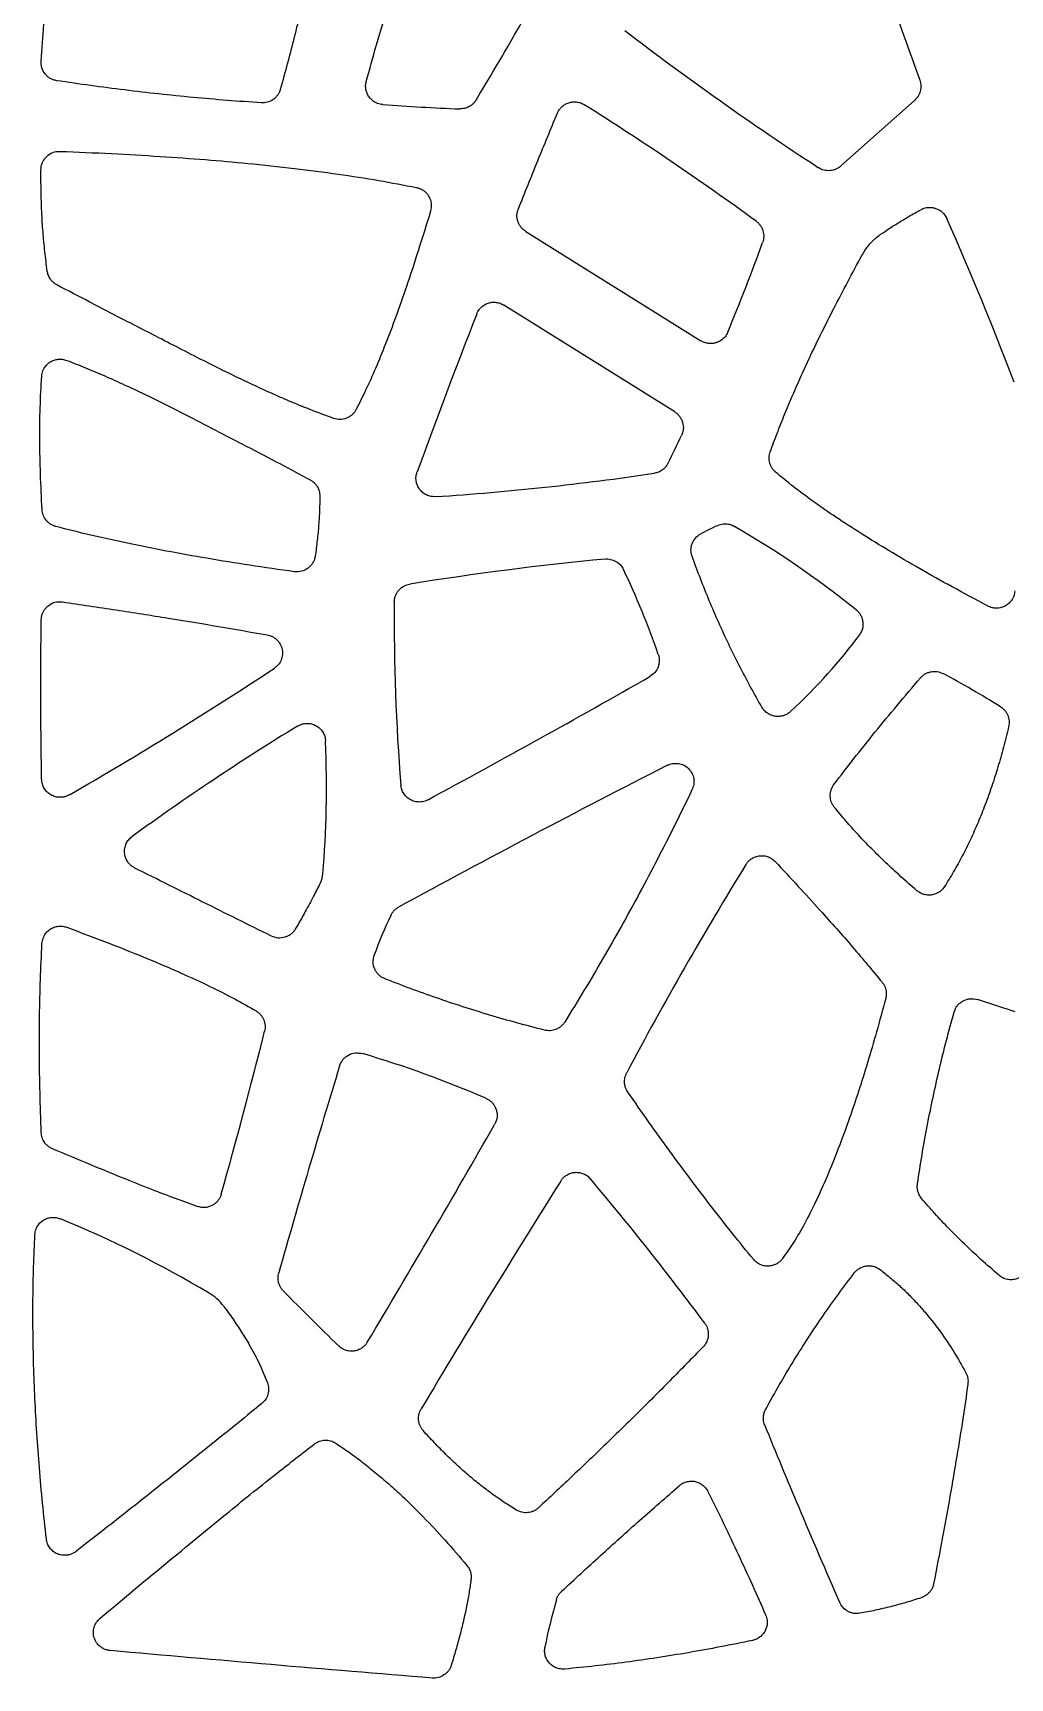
# Model space of a CAD drawing. Header units: millimetres. Extents: x -4 to 83, y 1 to 134.
# Drawn here: x -0.05 to 15.76, y 27.12 to 53.73 of the extents above; entities that cross this region are included whole.
import ezdxf

# ---------------------------------------------------------------- set-up
doc = ezdxf.new("R2010")
doc.units = ezdxf.units.MM

msp = doc.modelspace()

# ---------------------------------------------------------------- linework, layer by layer
at = {"color": 7, "linetype": 'Continuous', "lineweight": 25}
for p, q in [((13.023, 51.576), (14.214, 52.638)), ((7.923, 50.519), (10.756, 48.749)), ((10.333, 47.599), (7.567, 49.327)), ((15.839, 37.896), (15.232, 38.093))]:
    msp.add_line(p, q, dxfattribs=at)
for centre, radius, start, end in [((-22.99, 71.135), 35.335, 328.4428, 334.28), ((40.665, 94.459), 51.24, 232.5731, 236.8706), ((8.326, 90.172), 37.701, 265.8711, 267.7607), ((-17.47, 10.716), 49.451, 53.9226, 57.8146), ((-20.716, 62.144), 34.551, 337.4388, 340.0212), ((121.588, 4.564), 122.847, 158.70305, 159.97624), ((-21.016, 62.283), 34.881, 333.5911, 334.4108), ((3.518, 90.541), 44.411, 273.8086, 278.3941), ((14.12, -5.625), 51.081, 95.5201, 99.0912), ((-2.691, 39.255), 13.503, 19.1114, 25.4141), ((38.421, 44.208), 32.625, 179.4487, 184.6485), ((-30.86, 96.009), 62.988, 299.90246, 303.44197), ((-80.341, 201.708), 182.309, 298.39043, 299.68097), ((6.972, 28.951), 16.344, 58.1295, 61.8786), ((25.652, 7.536), 41.018, 121.4822, 125.9743), ((92.128, -118.594), 180.175, 117.04398, 118.60477), ((61.458, 9.446), 58.719, 148.32506, 152.11615), ((4.244, 40.161), 0.4, 333.7855, 355.2244), ((12.122, 36.416), 7.068, 154.5406, 160.2008), ((-90.672, 61.289), 97.304, 344.29321, 345.89778), ((176.97, -15.436), 179.876, 163.04477, 164.15618), ((0.306, 20.363), 17.577, 66.6226, 73.5492), ((-150.326, 125.964), 181.56, 329.03652, 330.32402), ((161.391, -61.07), 180.662, 147.81532, 149.18611), ((-26.406, 5.27), 46.335, 36.547, 40.2261), ((-6.719, 17.321), 18.64, 59.2844, 67.5623), ((2.394, 32.658), 0.8, 36.9355, 59.2862), ((81.956, 110.86), 109.908, 224.82541, 225.48146)]:
    msp.add_arc(centre, radius, start, end, dxfattribs=at)
for points, knots in [([(5.345, 52.945), (5.398, 53.138), (5.503, 53.519), (5.672, 54.085), (5.848, 54.64), (6.032, 55.184), (6.224, 55.718), (6.422, 56.241), (6.562, 56.584), (6.631, 56.755)], [0, 0, 0, 0, 0.148645, 0.295284, 0.439961, 0.582722, 0.723615, 0.86269, 1, 1, 1, 1]), ([(13.157, 56.214), (13.364, 55.609), (13.736, 54.523), (14.124, 53.443), (14.296, 52.964)], [0, 0, 0, 0, 0.556611, 1, 1, 1, 1]), ([(0.083, 53.272), (0.098, 53.469), (0.127, 53.876), (0.183, 54.508), (0.227, 54.943), (0.249, 55.168)], [0, 0, 0, 0, 0.310943, 0.644262, 1, 1, 1, 1]), ([(4.28, 54.072), (4.247, 53.935), (4.18, 53.657), (4.071, 53.237), (3.993, 52.956), (3.953, 52.814)], [0, 0, 0, 0, 0.325927, 0.659237, 1, 1, 1, 1]), ([(0.337, 52.956), (0.319, 52.96), (0.282, 52.967), (0.232, 52.99), (0.187, 53.023), (0.135, 53.077), (0.087, 53.16), (0.084, 53.234), (0.083, 53.272)], [0, 0, 0, 0, 0.126433, 0.249053, 0.372409, 0.500974, 0.750526, 1, 1, 1, 1]), ([(3.646, 52.597), (3.461, 52.61), (3.092, 52.636), (2.539, 52.684), (1.987, 52.74), (1.436, 52.804), (0.886, 52.875), (0.52, 52.929), (0.337, 52.956)], [0, 0, 0, 0, 0.166721, 0.333377, 0.5, 0.666623, 0.833279, 1, 1, 1, 1]), ([(14.296, 52.964), (14.301, 52.949), (14.31, 52.921), (14.315, 52.877), (14.314, 52.832), (14.304, 52.774), (14.276, 52.703), (14.235, 52.66), (14.214, 52.638)], [0, 0, 0, 0, 0.125622, 0.249033, 0.373096, 0.50063, 0.750198, 1, 1, 1, 1]), ([(3.953, 52.814), (3.948, 52.797), (3.937, 52.765), (3.911, 52.722), (3.878, 52.683), (3.826, 52.639), (3.748, 52.599), (3.68, 52.597), (3.646, 52.597)], [0, 0, 0, 0, 0.126087, 0.249083, 0.372759, 0.500826, 0.750392, 1, 1, 1, 1]), ([(5.611, 52.569), (5.597, 52.571), (5.567, 52.574), (5.525, 52.587), (5.478, 52.609), (5.431, 52.644), (5.388, 52.692), (5.355, 52.75), (5.337, 52.813), (5.331, 52.88), (5.34, 52.923), (5.345, 52.945)], [0, 0, 0, 0, 0.084627, 0.168219, 0.252664, 0.375569, 0.500023, 0.621528, 0.747381, 0.872173, 1, 1, 1, 1]), ([(7.119, 52.642), (7.109, 52.628), (7.09, 52.599), (7.051, 52.563), (6.999, 52.529), (6.932, 52.503), (6.879, 52.501), (6.853, 52.5)], [0, 0, 0, 0, 0.166655, 0.33168, 0.500364, 0.749924, 1, 1, 1, 1]), ([(7.805, 50.885), (7.909, 51.143), (8.117, 51.658), (8.329, 52.172), (8.435, 52.429)], [0, 0, 0, 0, 0.500566, 1, 1, 1, 1]), ([(8.435, 52.429), (8.441, 52.442), (8.453, 52.468), (8.478, 52.503), (8.512, 52.54), (8.559, 52.575), (8.619, 52.602), (8.684, 52.615), (8.749, 52.613), (8.814, 52.599), (8.852, 52.578), (8.871, 52.567)], [0, 0, 0, 0, 0.08309, 0.164744, 0.246696, 0.37274, 0.500148, 0.622692, 0.75044, 0.873772, 1, 1, 1, 1]), ([(0.082, 51.517), (0.083, 51.537), (0.085, 51.577), (0.104, 51.634), (0.133, 51.686), (0.186, 51.746), (0.271, 51.806), (0.352, 51.811), (0.392, 51.813)], [0, 0, 0, 0, 0.126985, 0.249286, 0.372214, 0.500999, 0.750593, 1, 1, 1, 1]), ([(0.392, 51.813), (0.67, 51.802), (1.209, 51.779), (1.992, 51.734), (2.727, 51.682), (3.452, 51.618), (4.167, 51.541), (4.874, 51.449), (5.533, 51.348), (5.954, 51.267), (6.157, 51.227)], [0, 0, 0, 0, 0.143698, 0.278982, 0.405875, 0.524409, 0.655345, 0.778206, 0.893063, 1, 1, 1, 1]), ([(0.184, 49.876), (0.17, 49.981), (0.143, 50.192), (0.114, 50.513), (0.093, 50.841), (0.082, 51.177), (0.082, 51.403), (0.082, 51.517)], [0, 0, 0, 0, 0.192185, 0.388102, 0.587931, 0.791844, 1, 1, 1, 1]), ([(13.023, 51.576), (13.01, 51.565), (12.985, 51.545), (12.942, 51.523), (12.895, 51.507), (12.831, 51.498), (12.747, 51.502), (12.689, 51.533), (12.66, 51.549)], [0, 0, 0, 0, 0.125901, 0.249032, 0.372853, 0.50077, 0.750341, 1, 1, 1, 1]), ([(6.157, 51.227), (6.174, 51.223), (6.206, 51.215), (6.251, 51.194), (6.291, 51.165), (6.326, 51.13), (6.369, 51.068), (6.407, 50.971), (6.391, 50.889), (6.384, 50.848)], [0, 0, 0, 0, 0.102345, 0.200731, 0.29805, 0.397291, 0.501273, 0.750743, 1, 1, 1, 1]), ([(6.384, 50.848), (6.317, 50.631), (6.192, 50.222), (6.005, 49.652), (5.83, 49.152), (5.663, 48.71), (5.5, 48.314), (5.343, 47.959), (5.231, 47.74), (5.179, 47.636)], [0, 0, 0, 0, 0.198248, 0.37302, 0.524376, 0.660822, 0.785495, 0.898506, 1, 1, 1, 1]), ([(7.923, 50.519), (7.909, 50.529), (7.88, 50.549), (7.845, 50.587), (7.817, 50.631), (7.79, 50.695), (7.774, 50.784), (7.794, 50.851), (7.805, 50.885)], [0, 0, 0, 0, 0.126111, 0.248976, 0.372563, 0.500771, 0.750488, 1, 1, 1, 1]), ([(13.659, 50.466), (13.703, 50.497), (13.798, 50.563), (13.952, 50.659), (14.126, 50.763), (14.25, 50.833), (14.314, 50.869)], [0, 0, 0, 0, 0.210341, 0.446985, 0.710151, 1, 1, 1, 1]), ([(14.314, 50.869), (14.33, 50.877), (14.359, 50.892), (14.407, 50.904), (14.456, 50.909), (14.505, 50.904), (14.578, 50.886), (14.67, 50.838), (14.712, 50.765), (14.733, 50.729)], [0, 0, 0, 0, 0.10232, 0.200754, 0.29818, 0.397567, 0.501712, 0.751013, 1, 1, 1, 1]), ([(11.651, 50.683), (11.663, 50.673), (11.688, 50.653), (11.719, 50.616), (11.744, 50.574), (11.767, 50.514), (11.781, 50.433), (11.764, 50.371), (11.756, 50.339)], [0, 0, 0, 0, 0.125871, 0.249052, 0.372906, 0.500742, 0.750302, 1, 1, 1, 1]), ([(13.363, 50.131), (13.378, 50.158), (13.408, 50.21), (13.462, 50.282), (13.521, 50.35), (13.587, 50.412), (13.635, 50.448), (13.659, 50.466)], [0, 0, 0, 0, 0.201625, 0.40077, 0.599098, 0.798288, 1, 1, 1, 1]), ([(11.879, 46.954), (11.915, 47.053), (11.99, 47.255), (12.111, 47.559), (12.241, 47.87), (12.382, 48.188), (12.599, 48.658), (12.922, 49.309), (13.209, 49.845), (13.363, 50.131)], [0, 0, 0, 0, 0.090457, 0.183715, 0.279812, 0.378784, 0.480662, 0.722297, 1, 1, 1, 1]), ([(0.34, 49.653), (0.327, 49.661), (0.3, 49.677), (0.264, 49.709), (0.229, 49.751), (0.198, 49.807), (0.188, 49.853), (0.184, 49.876)], [0, 0, 0, 0, 0.166315, 0.331749, 0.500518, 0.749848, 1, 1, 1, 1]), ([(4.814, 47.494), (4.73, 47.525), (4.557, 47.588), (4.295, 47.691), (4.025, 47.804), (3.673, 47.959), (3.216, 48.175), (2.722, 48.42), (2.15, 48.715), (1.551, 49.023), (0.908, 49.355), (0.514, 49.562), (0.34, 49.653)], [0, 0, 0, 0, 0.054293, 0.110854, 0.169707, 0.230875, 0.343005, 0.474859, 0.563369, 0.731479, 0.881637, 1, 1, 1, 1]), ([(7.13, 49.182), (7.136, 49.195), (7.148, 49.222), (7.172, 49.258), (7.206, 49.296), (7.253, 49.332), (7.313, 49.36), (7.378, 49.374), (7.444, 49.373), (7.509, 49.359), (7.548, 49.338), (7.567, 49.327)], [0, 0, 0, 0, 0.083055, 0.164568, 0.246293, 0.372286, 0.499723, 0.62239, 0.750321, 0.873691, 1, 1, 1, 1]), ([(11.191, 48.888), (11.185, 48.875), (11.173, 48.849), (11.148, 48.814), (11.114, 48.778), (11.067, 48.743), (11.007, 48.716), (10.943, 48.703), (10.878, 48.704), (10.814, 48.718), (10.776, 48.739), (10.756, 48.749)], [0, 0, 0, 0, 0.083098, 0.164714, 0.246563, 0.372479, 0.499789, 0.622491, 0.75038, 0.873715, 1, 1, 1, 1]), ([(0.094, 48.174), (0.096, 48.189), (0.099, 48.22), (0.113, 48.265), (0.137, 48.313), (0.175, 48.363), (0.23, 48.408), (0.293, 48.439), (0.361, 48.453), (0.432, 48.453), (0.476, 48.439), (0.498, 48.432)], [0, 0, 0, 0, 0.084295, 0.166873, 0.249792, 0.37567, 0.502605, 0.624602, 0.752037, 0.874367, 1, 1, 1, 1]), ([(0.498, 48.432), (0.599, 48.393), (0.806, 48.312), (1.12, 48.179), (1.484, 48.015), (1.915, 47.81), (2.569, 47.482), (3.255, 47.123), (3.931, 46.77), (4.274, 46.587), (4.434, 46.501)], [0, 0, 0, 0, 0.073896, 0.151688, 0.233415, 0.347056, 0.478175, 0.733893, 0.876174, 1, 1, 1, 1]), ([(0.1, 46.018), (0.091, 46.212), (0.072, 46.581), (0.062, 47.133), (0.065, 47.658), (0.084, 48.007), (0.094, 48.174)], [0, 0, 0, 0, 0.269374, 0.514536, 0.76729, 1, 1, 1, 1]), ([(5.179, 47.636), (5.17, 47.621), (5.152, 47.59), (5.115, 47.552), (5.072, 47.52), (5.008, 47.489), (4.918, 47.468), (4.849, 47.485), (4.814, 47.494)], [0, 0, 0, 0, 0.126104, 0.248765, 0.372123, 0.500251, 0.750125, 1, 1, 1, 1]), ([(10.333, 47.599), (10.348, 47.589), (10.377, 47.568), (10.414, 47.528), (10.442, 47.481), (10.468, 47.413), (10.482, 47.32), (10.456, 47.251), (10.444, 47.217)], [0, 0, 0, 0, 0.126323, 0.249032, 0.372484, 0.500959, 0.750554, 1, 1, 1, 1]), ([(11.965, 46.626), (11.954, 46.636), (11.932, 46.656), (11.906, 46.693), (11.885, 46.733), (11.865, 46.79), (11.855, 46.866), (11.871, 46.924), (11.879, 46.954)], [0, 0, 0, 0, 0.125909, 0.249362, 0.373288, 0.50058, 0.749996, 1, 1, 1, 1]), ([(6.468, 46.228), (6.451, 46.227), (6.418, 46.227), (6.37, 46.236), (6.315, 46.255), (6.258, 46.29), (6.206, 46.344), (6.168, 46.41), (6.149, 46.481), (6.146, 46.557), (6.16, 46.604), (6.167, 46.628)], [0, 0, 0, 0, 0.084083, 0.166026, 0.248134, 0.374709, 0.502178, 0.624353, 0.752278, 0.874314, 1, 1, 1, 1]), ([(10.225, 46.768), (10.217, 46.754), (10.202, 46.726), (10.17, 46.69), (10.128, 46.654), (10.072, 46.621), (10.025, 46.611), (10.001, 46.606)], [0, 0, 0, 0, 0.166441, 0.331751, 0.500281, 0.749927, 1, 1, 1, 1]), ([(15.396, 44.459), (15.205, 44.562), (14.834, 44.76), (14.302, 45.058), (13.811, 45.345), (13.361, 45.621), (12.952, 45.886), (12.585, 46.14), (12.258, 46.382), (12.059, 46.547), (11.965, 46.626)], [0, 0, 0, 0, 0.160255, 0.310311, 0.450213, 0.580016, 0.699793, 0.809632, 0.909649, 1, 1, 1, 1]), ([(4.434, 46.501), (4.45, 46.492), (4.48, 46.474), (4.519, 46.436), (4.556, 46.385), (4.586, 46.319), (4.59, 46.265), (4.592, 46.238)], [0, 0, 0, 0, 0.166655, 0.331694, 0.500609, 0.749514, 1, 1, 1, 1]), ([(4.592, 46.238), (4.591, 46.161), (4.59, 46.005), (4.575, 45.766), (4.552, 45.519), (4.53, 45.353), (4.518, 45.268)], [0, 0, 0, 0, 0.237033, 0.482487, 0.736706, 1, 1, 1, 1]), ([(0.323, 45.745), (0.308, 45.75), (0.278, 45.759), (0.237, 45.782), (0.199, 45.81), (0.156, 45.856), (0.113, 45.924), (0.105, 45.987), (0.1, 46.018)], [0, 0, 0, 0, 0.125893, 0.249171, 0.373046, 0.500683, 0.750162, 1, 1, 1, 1]), ([(11.031, 45.764), (11.045, 45.77), (11.074, 45.781), (11.12, 45.788), (11.174, 45.789), (11.236, 45.779), (11.277, 45.759), (11.298, 45.748)], [0, 0, 0, 0, 0.166461, 0.331873, 0.500261, 0.749813, 1, 1, 1, 1]), ([(4.182, 45.014), (3.941, 45.048), (3.469, 45.115), (2.777, 45.227), (2.118, 45.345), (1.491, 45.47), (0.895, 45.601), (0.511, 45.698), (0.323, 45.745)], [0, 0, 0, 0, 0.185928, 0.364074, 0.534491, 0.697237, 0.85238, 1, 1, 1, 1]), ([(10.615, 45.263), (10.609, 45.28), (10.599, 45.313), (10.595, 45.365), (10.6, 45.417), (10.619, 45.484), (10.662, 45.563), (10.719, 45.603), (10.747, 45.623)], [0, 0, 0, 0, 0.126776, 0.250232, 0.374377, 0.503157, 0.75152, 1, 1, 1, 1]), ([(10.747, 45.623), (10.793, 45.649), (10.885, 45.7), (10.982, 45.743), (11.031, 45.764)], [0, 0, 0, 0, 0.495236, 1, 1, 1, 1]), ([(4.518, 45.268), (4.514, 45.249), (4.507, 45.211), (4.482, 45.158), (4.447, 45.111), (4.389, 45.059), (4.299, 45.011), (4.221, 45.013), (4.182, 45.014)], [0, 0, 0, 0, 0.126647, 0.249199, 0.372742, 0.502242, 0.751736, 1, 1, 1, 1]), ([(11.744, 42.823), (11.68, 42.934), (11.554, 43.158), (11.376, 43.499), (11.205, 43.843), (11.044, 44.192), (10.892, 44.545), (10.747, 44.901), (10.659, 45.142), (10.615, 45.263)], [0, 0, 0, 0, 0.143084, 0.285941, 0.428662, 0.571338, 0.714059, 0.856916, 1, 1, 1, 1]), ([(9.206, 45.219), (9.222, 45.22), (9.252, 45.222), (9.297, 45.215), (9.341, 45.202), (9.396, 45.176), (9.459, 45.129), (9.49, 45.076), (9.505, 45.05)], [0, 0, 0, 0, 0.125747, 0.249109, 0.37311, 0.500727, 0.750146, 1, 1, 1, 1]), ([(5.798, 44.522), (5.799, 44.54), (5.8, 44.574), (5.815, 44.625), (5.838, 44.672), (5.879, 44.728), (5.947, 44.788), (6.015, 44.806), (6.049, 44.814)], [0, 0, 0, 0, 0.126168, 0.249039, 0.372624, 0.500865, 0.750452, 1, 1, 1, 1]), ([(15.835, 44.707), (15.833, 44.69), (15.83, 44.657), (15.815, 44.609), (15.788, 44.558), (15.746, 44.505), (15.685, 44.459), (15.615, 44.431), (15.54, 44.421), (15.465, 44.428), (15.419, 44.449), (15.396, 44.459)], [0, 0, 0, 0, 0.084219, 0.166305, 0.248616, 0.375215, 0.502472, 0.624343, 0.75226, 0.874363, 1, 1, 1, 1]), ([(0.087, 44.237), (0.088, 44.255), (0.09, 44.288), (0.104, 44.337), (0.126, 44.382), (0.156, 44.423), (0.21, 44.476), (0.301, 44.531), (0.387, 44.528), (0.429, 44.526)], [0, 0, 0, 0, 0.102323, 0.200613, 0.297876, 0.397211, 0.501533, 0.751003, 1, 1, 1, 1]), ([(0.429, 44.526), (0.719, 44.483), (1.29, 44.399), (2.132, 44.266), (2.946, 44.132), (3.478, 44.038), (3.74, 43.992)], [0, 0, 0, 0, 0.262211, 0.516271, 0.762195, 1, 1, 1, 1]), ([(0.093, 41.66), (0.086, 42.149), (0.072, 43.008), (0.083, 43.868), (0.087, 44.237)], [0, 0, 0, 0, 0.569576, 1, 1, 1, 1]), ([(13.267, 44.399), (13.282, 44.386), (13.31, 44.361), (13.343, 44.313), (13.365, 44.26), (13.381, 44.186), (13.38, 44.086), (13.34, 44.02), (13.321, 43.988)], [0, 0, 0, 0, 0.126672, 0.249463, 0.373267, 0.502867, 0.752061, 1, 1, 1, 1]), ([(3.74, 43.992), (3.755, 43.989), (3.784, 43.982), (3.826, 43.965), (3.865, 43.941), (3.911, 43.903), (3.958, 43.843), (3.988, 43.758), (3.993, 43.667), (3.969, 43.581), (3.923, 43.503), (3.876, 43.467), (3.853, 43.449)], [0, 0, 0, 0, 0.063707, 0.126169, 0.188784, 0.252937, 0.377381, 0.504014, 0.626899, 0.753214, 0.875537, 1, 1, 1, 1]), ([(10.068, 43.676), (10.073, 43.659), (10.082, 43.626), (10.086, 43.575), (10.08, 43.523), (10.061, 43.457), (10.019, 43.378), (9.962, 43.339), (9.933, 43.319)], [0, 0, 0, 0, 0.126174, 0.249074, 0.372604, 0.500611, 0.75041, 1, 1, 1, 1]), ([(14.309, 43.297), (14.32, 43.309), (14.343, 43.334), (14.385, 43.362), (14.43, 43.383), (14.495, 43.401), (14.582, 43.405), (14.645, 43.379), (14.676, 43.366)], [0, 0, 0, 0, 0.126014, 0.249026, 0.372739, 0.500795, 0.750419, 1, 1, 1, 1]), ([(12.91, 41.575), (13.017, 41.714), (13.235, 41.997), (13.576, 42.423), (13.934, 42.858), (14.182, 43.149), (14.309, 43.297)], [0, 0, 0, 0, 0.2372, 0.482896, 0.737145, 1, 1, 1, 1]), ([(12.206, 42.752), (12.194, 42.743), (12.172, 42.723), (12.133, 42.701), (12.084, 42.682), (12.025, 42.671), (11.957, 42.673), (11.892, 42.691), (11.833, 42.723), (11.78, 42.766), (11.756, 42.804), (11.744, 42.823)], [0, 0, 0, 0, 0.084108, 0.166706, 0.249697, 0.375291, 0.502079, 0.624182, 0.751515, 0.874167, 1, 1, 1, 1]), ([(15.602, 42.831), (15.615, 42.823), (15.64, 42.805), (15.673, 42.772), (15.7, 42.734), (15.728, 42.679), (15.749, 42.602), (15.74, 42.54), (15.735, 42.509)], [0, 0, 0, 0, 0.125826, 0.24913, 0.373042, 0.500645, 0.750048, 1, 1, 1, 1]), ([(4.231, 42.516), (4.247, 42.525), (4.277, 42.541), (4.327, 42.556), (4.387, 42.563), (4.457, 42.556), (4.531, 42.528), (4.595, 42.482), (4.644, 42.422), (4.678, 42.351), (4.683, 42.299), (4.686, 42.273)], [0, 0, 0, 0, 0.084477, 0.166621, 0.249003, 0.375809, 0.503071, 0.624553, 0.752342, 0.874309, 1, 1, 1, 1]), ([(15.735, 42.509), (15.708, 42.398), (15.655, 42.179), (15.564, 41.858), (15.465, 41.548), (15.358, 41.249), (15.243, 40.961), (15.119, 40.685), (14.988, 40.42), (14.849, 40.165), (14.748, 40.002), (14.698, 39.922)], [0, 0, 0, 0, 0.122248, 0.241382, 0.357528, 0.470821, 0.581407, 0.689443, 0.795099, 0.898554, 1, 1, 1, 1]), ([(10.207, 41.88), (10.222, 41.887), (10.251, 41.9), (10.297, 41.911), (10.345, 41.916), (10.408, 41.912), (10.484, 41.889), (10.561, 41.833), (10.617, 41.756), (10.644, 41.667), (10.647, 41.572), (10.624, 41.514), (10.613, 41.484)], [0, 0, 0, 0, 0.064367, 0.127276, 0.190262, 0.254853, 0.378864, 0.505173, 0.62733, 0.752536, 0.875103, 1, 1, 1, 1]), ([(0.541, 41.406), (0.526, 41.398), (0.495, 41.382), (0.445, 41.368), (0.385, 41.363), (0.315, 41.371), (0.242, 41.401), (0.179, 41.448), (0.132, 41.51), (0.1, 41.582), (0.096, 41.634), (0.093, 41.66)], [0, 0, 0, 0, 0.084278, 0.16618, 0.248235, 0.374889, 0.502108, 0.624088, 0.752248, 0.874112, 1, 1, 1, 1]), ([(6.343, 41.326), (6.328, 41.318), (6.299, 41.304), (6.251, 41.292), (6.193, 41.287), (6.127, 41.295), (6.057, 41.323), (5.995, 41.366), (5.948, 41.424), (5.914, 41.491), (5.907, 41.539), (5.903, 41.564)], [0, 0, 0, 0, 0.084119, 0.166107, 0.248268, 0.374868, 0.502337, 0.624415, 0.752303, 0.874318, 1, 1, 1, 1]), ([(12.915, 41.207), (12.905, 41.221), (12.886, 41.247), (12.865, 41.292), (12.853, 41.34), (12.847, 41.406), (12.857, 41.491), (12.892, 41.547), (12.91, 41.575)], [0, 0, 0, 0, 0.126054, 0.249155, 0.372873, 0.500726, 0.750279, 1, 1, 1, 1]), ([(10.613, 41.484), (10.521, 41.296), (10.339, 40.921), (10.056, 40.366), (9.768, 39.82), (9.474, 39.284), (9.174, 38.757), (8.868, 38.239), (8.658, 37.899), (8.554, 37.73)], [0, 0, 0, 0, 0.146719, 0.292093, 0.436155, 0.578941, 0.720486, 0.860826, 1, 1, 1, 1]), ([(14.252, 39.855), (14.166, 39.93), (13.995, 40.078), (13.751, 40.304), (13.521, 40.529), (13.305, 40.754), (13.103, 40.979), (12.977, 41.132), (12.915, 41.207)], [0, 0, 0, 0, 0.180367, 0.355052, 0.524195, 0.687952, 0.846491, 1, 1, 1, 1]), ([(1.599, 40.222), (1.584, 40.23), (1.554, 40.247), (1.516, 40.281), (1.479, 40.327), (1.447, 40.389), (1.431, 40.465), (1.434, 40.543), (1.458, 40.616), (1.498, 40.682), (1.538, 40.715), (1.557, 40.731)], [0, 0, 0, 0, 0.084263, 0.166301, 0.248591, 0.375261, 0.502495, 0.624541, 0.752581, 0.874308, 1, 1, 1, 1]), ([(3.81, 39.121), (3.44, 39.304), (2.702, 39.67), (1.966, 40.038), (1.599, 40.222)], [0, 0, 0, 0, 0.501714, 1, 1, 1, 1]), ([(11.486, 40.279), (11.494, 40.292), (11.511, 40.317), (11.544, 40.349), (11.586, 40.381), (11.642, 40.407), (11.71, 40.422), (11.779, 40.422), (11.846, 40.404), (11.908, 40.374), (11.941, 40.342), (11.958, 40.327)], [0, 0, 0, 0, 0.083865, 0.165965, 0.248264, 0.374601, 0.502203, 0.624271, 0.75177, 0.874318, 1, 1, 1, 1]), ([(11.958, 40.327), (12.083, 40.193), (12.327, 39.932), (12.747, 39.471), (13.203, 38.958), (13.531, 38.564), (13.688, 38.375)], [0, 0, 0, 0, 0.210787, 0.409972, 0.717737, 1, 1, 1, 1]), ([(4.602, 39.985), (4.565, 39.911), (4.486, 39.754), (4.352, 39.506), (4.254, 39.332), (4.202, 39.241)], [0, 0, 0, 0, 0.291942, 0.625231, 1, 1, 1, 1]), ([(14.698, 39.922), (14.69, 39.91), (14.674, 39.887), (14.644, 39.857), (14.604, 39.827), (14.553, 39.801), (14.491, 39.785), (14.426, 39.782), (14.363, 39.793), (14.303, 39.817), (14.269, 39.842), (14.252, 39.855)], [0, 0, 0, 0, 0.083331, 0.165447, 0.248017, 0.373393, 0.499922, 0.623087, 0.751288, 0.874068, 1, 1, 1, 1]), ([(5.74, 39.455), (5.747, 39.469), (5.762, 39.496), (5.792, 39.533), (5.827, 39.565), (5.853, 39.581), (5.867, 39.589)], [0, 0, 0, 0, 0.248862, 0.499774, 0.749714, 1, 1, 1, 1]), ([(0.098, 38.999), (0.1, 39.014), (0.103, 39.045), (0.116, 39.09), (0.139, 39.139), (0.177, 39.19), (0.231, 39.235), (0.294, 39.267), (0.363, 39.282), (0.434, 39.283), (0.478, 39.27), (0.501, 39.263)], [0, 0, 0, 0, 0.084056, 0.166174, 0.248399, 0.374675, 0.502186, 0.624365, 0.751993, 0.874278, 1, 1, 1, 1]), ([(0.501, 39.263), (0.733, 39.176), (1.172, 39.012), (1.789, 38.765), (2.329, 38.535), (2.797, 38.318), (3.203, 38.116), (3.448, 37.975), (3.563, 37.91)], [0, 0, 0, 0, 0.221829, 0.420009, 0.594632, 0.746815, 0.881873, 1, 1, 1, 1]), ([(4.202, 39.241), (4.192, 39.224), (4.171, 39.193), (4.131, 39.154), (4.083, 39.123), (4.013, 39.095), (3.916, 39.08), (3.845, 39.107), (3.81, 39.121)], [0, 0, 0, 0, 0.126568, 0.249124, 0.372356, 0.50088, 0.750623, 1, 1, 1, 1]), ([(0.087, 35.944), (0.079, 36.159), (0.065, 36.583), (0.056, 37.211), (0.058, 37.822), (0.071, 38.416), (0.089, 38.806), (0.098, 38.999)], [0, 0, 0, 0, 0.211132, 0.416633, 0.616565, 0.810996, 1, 1, 1, 1]), ([(5.642, 38.432), (5.625, 38.44), (5.59, 38.456), (5.545, 38.492), (5.508, 38.536), (5.471, 38.603), (5.444, 38.699), (5.462, 38.773), (5.471, 38.811)], [0, 0, 0, 0, 0.126691, 0.249473, 0.373274, 0.502906, 0.752087, 1, 1, 1, 1]), ([(8.227, 37.599), (8.078, 37.638), (7.781, 37.715), (7.341, 37.842), (6.907, 37.977), (6.479, 38.12), (6.058, 38.27), (5.781, 38.378), (5.642, 38.432)], [0, 0, 0, 0, 0.169973, 0.338522, 0.505723, 0.67165, 0.836383, 1, 1, 1, 1]), ([(13.688, 38.375), (13.698, 38.363), (13.716, 38.337), (13.737, 38.295), (13.752, 38.242), (13.76, 38.178), (13.75, 38.132), (13.746, 38.109)], [0, 0, 0, 0, 0.166447, 0.331808, 0.500279, 0.749896, 1, 1, 1, 1]), ([(13.746, 38.109), (13.697, 37.929), (13.603, 37.581), (13.456, 37.08), (13.311, 36.617), (13.155, 36.155), (12.988, 35.697), (12.806, 35.247), (12.626, 34.844), (12.446, 34.487), (12.268, 34.175), (12.138, 33.991), (12.077, 33.904)], [0, 0, 0, 0, 0.122917, 0.237765, 0.344579, 0.443406, 0.559592, 0.666185, 0.763315, 0.851157, 0.929943, 1, 1, 1, 1]), ([(14.852, 37.891), (14.859, 37.91), (14.871, 37.948), (14.904, 37.998), (14.947, 38.041), (15.014, 38.084), (15.114, 38.119), (15.193, 38.102), (15.232, 38.093)], [0, 0, 0, 0, 0.126844, 0.249092, 0.372123, 0.501219, 0.7507, 1, 1, 1, 1]), ([(3.563, 37.91), (3.576, 37.901), (3.603, 37.883), (3.636, 37.85), (3.665, 37.811), (3.693, 37.754), (3.715, 37.675), (3.705, 37.612), (3.7, 37.58)], [0, 0, 0, 0, 0.126067, 0.249348, 0.373147, 0.500729, 0.750231, 1, 1, 1, 1]), ([(14.26, 35.114), (14.284, 35.27), (14.332, 35.582), (14.416, 36.048), (14.51, 36.512), (14.614, 36.974), (14.727, 37.434), (14.81, 37.738), (14.852, 37.891)], [0, 0, 0, 0, 0.166792, 0.333434, 0.5, 0.666566, 0.833208, 1, 1, 1, 1]), ([(8.554, 37.73), (8.545, 37.717), (8.527, 37.691), (8.494, 37.659), (8.455, 37.631), (8.398, 37.604), (8.32, 37.583), (8.258, 37.594), (8.227, 37.599)], [0, 0, 0, 0, 0.125832, 0.249095, 0.372999, 0.500707, 0.750196, 1, 1, 1, 1]), ([(4.913, 37.02), (4.92, 37.039), (4.933, 37.075), (4.965, 37.124), (5.007, 37.165), (5.072, 37.208), (5.167, 37.242), (5.245, 37.227), (5.283, 37.22)], [0, 0, 0, 0, 0.126661, 0.249082, 0.372307, 0.501287, 0.75066, 1, 1, 1, 1]), ([(9.575, 36.598), (9.565, 36.613), (9.546, 36.644), (9.529, 36.696), (9.52, 36.758), (9.524, 36.832), (9.546, 36.882), (9.556, 36.907)], [0, 0, 0, 0, 0.166675, 0.331591, 0.500371, 0.749979, 1, 1, 1, 1]), ([(7.28, 36.497), (7.295, 36.489), (7.325, 36.475), (7.365, 36.444), (7.398, 36.408), (7.425, 36.365), (7.455, 36.295), (7.472, 36.191), (7.438, 36.113), (7.421, 36.074)], [0, 0, 0, 0, 0.102321, 0.200624, 0.297862, 0.397082, 0.501158, 0.75086, 1, 1, 1, 1]), ([(11.607, 33.893), (11.494, 34.031), (11.265, 34.312), (10.927, 34.743), (10.589, 35.187), (10.25, 35.645), (9.911, 36.116), (9.688, 36.436), (9.575, 36.598)], [0, 0, 0, 0, 0.15877, 0.320654, 0.485687, 0.653902, 0.82533, 1, 1, 1, 1]), ([(0.269, 35.681), (0.252, 35.689), (0.219, 35.705), (0.175, 35.741), (0.133, 35.792), (0.097, 35.86), (0.09, 35.916), (0.087, 35.944)], [0, 0, 0, 0, 0.166695, 0.331537, 0.500608, 0.750041, 1, 1, 1, 1]), ([(2.611, 34.746), (2.494, 34.789), (2.248, 34.877), (1.864, 35.025), (1.406, 35.207), (0.871, 35.427), (0.476, 35.594), (0.269, 35.681)], [0, 0, 0, 0, 0.148147, 0.311339, 0.489609, 0.733541, 1, 1, 1, 1]), ([(8.49, 35.16), (8.499, 35.173), (8.516, 35.198), (8.55, 35.231), (8.594, 35.262), (8.652, 35.289), (8.722, 35.302), (8.793, 35.299), (8.86, 35.278), (8.923, 35.244), (8.955, 35.211), (8.971, 35.194)], [0, 0, 0, 0, 0.083961, 0.166046, 0.248316, 0.374737, 0.502334, 0.624387, 0.751961, 0.874364, 1, 1, 1, 1]), ([(2.999, 34.947), (2.993, 34.931), (2.983, 34.9), (2.959, 34.858), (2.929, 34.82), (2.891, 34.788), (2.829, 34.75), (2.731, 34.717), (2.651, 34.737), (2.611, 34.746)], [0, 0, 0, 0, 0.102138, 0.200521, 0.297947, 0.397295, 0.501286, 0.750668, 1, 1, 1, 1]), ([(14.327, 34.877), (14.318, 34.888), (14.301, 34.91), (14.281, 34.948), (14.265, 34.994), (14.254, 35.05), (14.258, 35.092), (14.26, 35.113)], [0, 0, 0, 0, 0.166174, 0.331747, 0.500075, 0.749962, 1, 1, 1, 1]), ([(15.575, 33.638), (15.478, 33.722), (15.29, 33.886), (15.022, 34.137), (14.772, 34.385), (14.54, 34.629), (14.397, 34.796), (14.327, 34.877)], [0, 0, 0, 0, 0.217409, 0.425923, 0.625721, 0.817003, 1, 1, 1, 1]), ([(-0.017, 34.288), (-0.015, 34.304), (-0.012, 34.335), (0.001, 34.381), (0.025, 34.431), (0.064, 34.483), (0.12, 34.528), (0.185, 34.56), (0.255, 34.573), (0.328, 34.572), (0.373, 34.557), (0.396, 34.549)], [0, 0, 0, 0, 0.084055, 0.166127, 0.248362, 0.374685, 0.502124, 0.623635, 0.750848, 0.873874, 1, 1, 1, 1]), ([(0.169, 29.371), (0.148, 29.564), (0.106, 29.946), (0.055, 30.517), (0.014, 31.079), (-0.017, 31.634), (-0.038, 32.18), (-0.048, 32.719), (-0.049, 33.249), (-0.039, 33.771), (-0.024, 34.116), (-0.017, 34.288)], [0, 0, 0, 0, 0.118108, 0.234388, 0.348871, 0.46159, 0.57258, 0.681876, 0.789519, 0.895546, 1, 1, 1, 1]), ([(12.077, 33.904), (12.068, 33.892), (12.049, 33.869), (12.014, 33.839), (11.969, 33.812), (11.912, 33.79), (11.845, 33.781), (11.776, 33.787), (11.712, 33.808), (11.653, 33.843), (11.623, 33.876), (11.607, 33.893)], [0, 0, 0, 0, 0.084132, 0.166817, 0.249997, 0.375461, 0.501967, 0.624337, 0.751917, 0.874268, 1, 1, 1, 1]), ([(16.065, 33.808), (16.061, 33.79), (16.053, 33.756), (16.03, 33.709), (15.994, 33.66), (15.941, 33.612), (15.871, 33.576), (15.793, 33.56), (15.714, 33.566), (15.637, 33.589), (15.595, 33.622), (15.575, 33.638)], [0, 0, 0, 0, 0.084332, 0.166157, 0.248089, 0.374339, 0.501367, 0.621884, 0.749099, 0.874722, 1, 1, 1, 1]), ([(4.003, 33.381), (3.992, 33.394), (3.968, 33.42), (3.942, 33.466), (3.922, 33.524), (3.912, 33.595), (3.922, 33.647), (3.928, 33.673)], [0, 0, 0, 0, 0.166551, 0.33159, 0.500417, 0.750049, 1, 1, 1, 1]), ([(11.805, 31.47), (11.88, 31.603), (12.027, 31.867), (12.258, 32.253), (12.494, 32.626), (12.736, 32.987), (12.982, 33.337), (13.154, 33.562), (13.239, 33.673)], [0, 0, 0, 0, 0.173845, 0.344673, 0.512589, 0.677703, 0.840133, 1, 1, 1, 1]), ([(13.239, 33.673), (13.251, 33.688), (13.277, 33.717), (13.325, 33.751), (13.378, 33.774), (13.455, 33.791), (13.556, 33.789), (13.623, 33.748), (13.656, 33.728)], [0, 0, 0, 0, 0.126804, 0.249543, 0.37332, 0.503116, 0.75222, 1, 1, 1, 1]), ([(13.656, 33.728), (13.709, 33.686), (13.816, 33.603), (13.969, 33.468), (14.118, 33.326), (14.262, 33.175), (14.438, 32.976), (14.637, 32.72), (14.853, 32.399), (14.98, 32.171), (15.044, 32.056)], [0, 0, 0, 0, 0.092457, 0.185619, 0.279672, 0.374798, 0.471173, 0.643068, 0.819044, 1, 1, 1, 1]), ([(3.033, 33.138), (3.086, 33.067), (3.188, 32.929), (3.327, 32.719), (3.473, 32.48), (3.619, 32.209), (3.704, 31.997), (3.746, 31.894)], [0, 0, 0, 0, 0.184502, 0.359098, 0.524068, 0.768993, 1, 1, 1, 1]), ([(10.818, 32.862), (10.828, 32.847), (10.848, 32.818), (10.866, 32.769), (10.876, 32.717), (10.877, 32.647), (10.859, 32.558), (10.814, 32.503), (10.792, 32.475)], [0, 0, 0, 0, 0.126159, 0.248989, 0.372537, 0.500783, 0.750417, 1, 1, 1, 1]), ([(5.361, 32.553), (5.353, 32.54), (5.337, 32.515), (5.305, 32.483), (5.264, 32.451), (5.209, 32.423), (5.143, 32.407), (5.075, 32.406), (5.009, 32.421), (4.946, 32.449), (4.913, 32.478), (4.896, 32.493)], [0, 0, 0, 0, 0.083764, 0.165955, 0.248489, 0.374766, 0.502284, 0.62439, 0.75186, 0.874426, 1, 1, 1, 1]), ([(10.792, 32.475), (10.614, 32.293), (10.259, 31.931), (9.725, 31.397), (9.192, 30.877), (8.662, 30.37), (8.307, 30.039), (8.13, 29.875)], [0, 0, 0, 0, 0.205751, 0.408604, 0.608581, 0.805705, 1, 1, 1, 1]), ([(15.044, 32.056), (15.051, 32.042), (15.064, 32.013), (15.075, 31.968), (15.08, 31.922), (15.077, 31.891), (15.076, 31.875)], [0, 0, 0, 0, 0.253271, 0.500143, 0.746942, 1, 1, 1, 1]), ([(3.746, 31.894), (3.751, 31.88), (3.76, 31.85), (3.765, 31.805), (3.764, 31.758), (3.752, 31.697), (3.721, 31.624), (3.677, 31.581), (3.654, 31.559)], [0, 0, 0, 0, 0.125392, 0.248461, 0.372307, 0.499974, 0.749789, 1, 1, 1, 1]), ([(15.076, 31.875), (15.049, 31.687), (14.993, 31.297), (14.895, 30.693), (14.785, 30.047), (14.66, 29.36), (14.569, 28.889), (14.522, 28.646)], [0, 0, 0, 0, 0.173655, 0.360457, 0.560434, 0.773609, 1, 1, 1, 1]), ([(3.654, 31.559), (3.406, 31.357), (2.909, 30.954), (2.159, 30.355), (1.407, 29.759), (0.902, 29.366), (0.649, 29.169)], [0, 0, 0, 0, 0.250003, 0.499999, 0.749995, 1, 1, 1, 1]), ([(6.265, 31.122), (6.255, 31.135), (6.235, 31.159), (6.213, 31.201), (6.198, 31.245), (6.187, 31.308), (6.19, 31.389), (6.218, 31.446), (6.232, 31.474)], [0, 0, 0, 0, 0.125973, 0.249238, 0.373028, 0.500538, 0.750264, 1, 1, 1, 1]), ([(11.79, 31.214), (11.785, 31.227), (11.775, 31.255), (11.769, 31.299), (11.768, 31.351), (11.777, 31.41), (11.796, 31.45), (11.805, 31.47)], [0, 0, 0, 0, 0.166288, 0.331874, 0.500459, 0.749879, 1, 1, 1, 1]), ([(13.003, 28.343), (12.782, 28.854), (12.369, 29.807), (11.974, 30.767), (11.79, 31.214)], [0, 0, 0, 0, 0.53551, 1, 1, 1, 1]), ([(1.041, 28.091), (1.418, 28.406), (2.112, 28.984), (3.067, 29.768), (3.843, 30.395), (4.307, 30.753), (4.507, 30.907)], [0, 0, 0, 0, 0.330008, 0.606662, 0.82998, 1, 1, 1, 1]), ([(4.507, 30.907), (4.52, 30.916), (4.545, 30.934), (4.587, 30.952), (4.631, 30.964), (4.692, 30.97), (4.77, 30.963), (4.825, 30.934), (4.852, 30.919)], [0, 0, 0, 0, 0.125804, 0.249169, 0.373142, 0.500727, 0.749924, 1, 1, 1, 1]), ([(4.852, 30.919), (4.924, 30.87), (5.069, 30.772), (5.283, 30.612), (5.498, 30.441), (5.712, 30.259), (5.973, 30.021), (6.279, 29.719), (6.629, 29.345), (6.856, 29.078), (6.972, 28.942)], [0, 0, 0, 0, 0.089456, 0.181226, 0.275427, 0.372172, 0.471562, 0.639198, 0.815245, 1, 1, 1, 1]), ([(7.772, 29.838), (7.707, 29.879), (7.575, 29.961), (7.381, 30.097), (7.19, 30.241), (7, 30.397), (6.813, 30.563), (6.628, 30.739), (6.444, 30.926), (6.325, 31.056), (6.265, 31.122)], [0, 0, 0, 0, 0.116521, 0.235092, 0.355912, 0.479171, 0.605047, 0.733708, 0.86531, 1, 1, 1, 1]), ([(8.504, 28.524), (8.713, 28.717), (9.131, 29.102), (9.765, 29.671), (10.193, 30.045), (10.407, 30.232)], [0, 0, 0, 0, 0.333575, 0.666896, 1, 1, 1, 1]), ([(10.407, 30.232), (10.419, 30.241), (10.442, 30.26), (10.482, 30.281), (10.533, 30.299), (10.594, 30.308), (10.662, 30.302), (10.728, 30.281), (10.786, 30.245), (10.837, 30.198), (10.859, 30.159), (10.871, 30.139)], [0, 0, 0, 0, 0.083884, 0.166011, 0.24833, 0.374647, 0.502224, 0.624299, 0.751788, 0.874332, 1, 1, 1, 1]), ([(10.871, 30.139), (10.956, 29.966), (11.123, 29.625), (11.363, 29.119), (11.59, 28.627), (11.734, 28.301), (11.804, 28.141)], [0, 0, 0, 0, 0.262207, 0.516253, 0.762172, 1, 1, 1, 1]), ([(8.13, 29.875), (8.118, 29.864), (8.093, 29.843), (8.051, 29.82), (8.005, 29.804), (7.942, 29.793), (7.859, 29.795), (7.801, 29.824), (7.772, 29.838)], [0, 0, 0, 0, 0.126432, 0.25012, 0.374465, 0.502817, 0.751303, 1, 1, 1, 1]), ([(0.649, 29.169), (0.635, 29.159), (0.606, 29.138), (0.557, 29.118), (0.497, 29.105), (0.425, 29.104), (0.348, 29.125), (0.278, 29.166), (0.224, 29.224), (0.183, 29.293), (0.174, 29.345), (0.169, 29.371)], [0, 0, 0, 0, 0.08469, 0.166841, 0.249117, 0.375873, 0.503055, 0.624639, 0.752657, 0.874392, 1, 1, 1, 1]), ([(6.972, 28.942), (6.98, 28.931), (6.997, 28.909), (7.016, 28.872), (7.032, 28.827), (7.043, 28.772), (7.04, 28.731), (7.038, 28.711)], [0, 0, 0, 0, 0.166246, 0.33193, 0.500241, 0.749631, 1, 1, 1, 1]), ([(7.038, 28.711), (7.028, 28.64), (7.007, 28.494), (6.966, 28.274), (6.917, 28.047), (6.859, 27.814), (6.794, 27.573), (6.745, 27.411), (6.72, 27.329)], [0, 0, 0, 0, 0.151965, 0.309623, 0.473126, 0.642611, 0.818199, 1, 1, 1, 1]), ([(8.419, 28.386), (8.425, 28.404), (8.437, 28.438), (8.465, 28.485), (8.491, 28.511), (8.504, 28.524)], [0, 0, 0, 0, 0.335437, 0.664947, 1, 1, 1, 1]), ([(14.522, 28.646), (14.518, 28.629), (14.509, 28.595), (14.485, 28.547), (14.449, 28.498), (14.396, 28.449), (14.347, 28.429), (14.322, 28.419)], [0, 0, 0, 0, 0.166593, 0.331679, 0.500577, 0.749816, 1, 1, 1, 1]), ([(13.33, 28.169), (13.314, 28.166), (13.281, 28.161), (13.231, 28.165), (13.182, 28.178), (13.121, 28.205), (13.051, 28.255), (13.019, 28.314), (13.003, 28.343)], [0, 0, 0, 0, 0.125136, 0.248149, 0.372913, 0.503146, 0.751351, 1, 1, 1, 1]), ([(14.322, 28.419), (14.239, 28.393), (14.075, 28.341), (13.827, 28.274), (13.579, 28.215), (13.413, 28.184), (13.33, 28.169)], [0, 0, 0, 0, 0.253709, 0.504731, 0.753386, 1, 1, 1, 1]), ([(1.206, 27.564), (1.186, 27.567), (1.147, 27.572), (1.091, 27.595), (1.033, 27.633), (0.979, 27.69), (0.94, 27.77), (0.926, 27.857), (0.94, 27.945), (0.976, 28.028), (1.019, 28.07), (1.041, 28.091)], [0, 0, 0, 0, 0.085098, 0.168433, 0.253323, 0.376924, 0.500753, 0.6215, 0.747787, 0.872463, 1, 1, 1, 1]), ([(11.804, 28.141), (11.81, 28.128), (11.821, 28.1), (11.829, 28.056), (11.831, 28.004), (11.822, 27.945), (11.799, 27.884), (11.762, 27.829), (11.714, 27.783), (11.657, 27.747), (11.614, 27.735), (11.592, 27.729)], [0, 0, 0, 0, 0.08473, 0.168368, 0.252836, 0.375731, 0.500108, 0.62155, 0.747383, 0.872169, 1, 1, 1, 1]), ([(11.592, 27.729), (11.418, 27.694), (11.074, 27.623), (10.558, 27.53), (10.049, 27.447), (9.546, 27.375), (9.049, 27.314), (8.719, 27.282), (8.555, 27.266)], [0, 0, 0, 0, 0.172921, 0.34326, 0.511074, 0.676426, 0.839379, 1, 1, 1, 1]), ([(6.41, 27.12), (5.542, 27.192), (3.807, 27.335), (2.073, 27.488), (1.206, 27.564)], [0, 0, 0, 0, 0.500276, 1, 1, 1, 1]), ([(8.555, 27.266), (8.54, 27.265), (8.509, 27.264), (8.464, 27.27), (8.413, 27.286), (8.357, 27.315), (8.305, 27.361), (8.264, 27.417), (8.238, 27.481), (8.226, 27.55), (8.232, 27.596), (8.235, 27.619)], [0, 0, 0, 0, 0.084028, 0.166196, 0.248503, 0.374666, 0.502212, 0.623483, 0.750259, 0.87377, 1, 1, 1, 1]), ([(6.72, 27.329), (6.714, 27.313), (6.703, 27.281), (6.676, 27.239), (6.642, 27.201), (6.589, 27.159), (6.512, 27.121), (6.444, 27.12), (6.41, 27.12)], [0, 0, 0, 0, 0.126234, 0.24931, 0.372932, 0.500756, 0.75023, 1, 1, 1, 1])]:
    msp.add_open_spline(points, degree=3, knots=knots, dxfattribs=at)
for points in [[(15.824, 48.081), (15.49, 48.962), (15.125, 49.845), (14.733, 50.729)], [(13.267, 44.399), (12.617, 44.919), (11.957, 45.368), (11.298, 45.748)], [(12.206, 42.752), (12.642, 43.157), (13.013, 43.572), (13.321, 43.988)], [(4.642, 40.128), (4.699, 40.809), (4.715, 41.525), (4.686, 42.273)], [(8.419, 28.386), (8.345, 28.124), (8.281, 27.868), (8.235, 27.619)]]:
    msp.add_open_spline(points, degree=3, dxfattribs=at)

doc.saveas('drawing.dxf')
